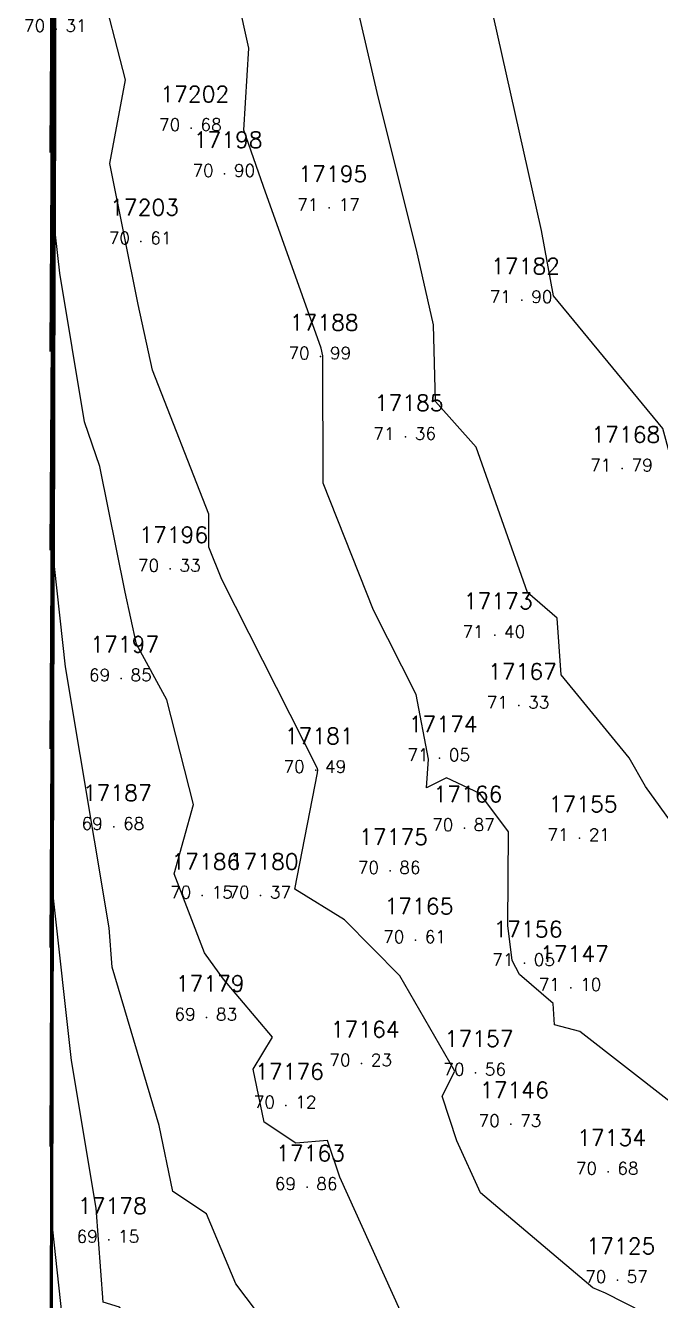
# Model space of a CAD drawing. Header units: millimetres. Extents: x 1412565 to 1412813, y 4931476 to 4931699.
# Drawn here: x 1412564.68 to 1412574.93, y 4931504.84 to 4931525.44 of the extents above; entities that cross this region are included whole.
import ezdxf
from ezdxf.enums import TextEntityAlignment as Align

# ---------------------------------------------------------------- set-up
doc = ezdxf.new("R2010")
doc.units = ezdxf.units.MM
for name, color, linetype in [('CIVIL', 50, 'Continuous'), ('CIVIL-DRAW', 80, 'Continuous'), ('CIVIL-NONAME', 130, 'Continuous'), ('CIVIL-TEXT', 240, 'Continuous'), ('CIVIL-Z', 50, 'Continuous'), ('Tcontours0', 7, 'Continuous'), ('Tcontours1', 7, 'Continuous'), ('Tcontours2', 7, 'Continuous')]:
    doc.layers.add(name, color=color, linetype=linetype)
doc.styles.add('CIVILCADMAIN', font='TXT.SHX')
doc.styles.get("Standard").update_dxf_attribs({"font": 'arial.ttf'})

# ---------------------------------------------------------------- blocks, each defined once
blk = doc.blocks.new('CIVIL-ZZ')
at = {"layer": 'CIVIL-DRAW'}
blk.add_point((0, 0), dxfattribs=at)
at = {"layer": 'CIVIL-NONAME'}
blk.add_attdef('NAME', text='', height=1.8, dxfattribs=at).set_placement((0, 2.1), align=Align.CENTER)
at = {"layer": 'CIVIL-TEXT', "flags": 8}
blk.add_attdef('TEXT', text='', height=2, dxfattribs=at).set_placement((0.2, -3.3), align=Align.CENTER)
at = {"layer": 'CIVIL-Z'}
blk.add_attdef('Z1', text='', height=1.6, dxfattribs=at).set_placement((-0.75, -0.225), align=Align.RIGHT)
blk.add_attdef('Z2', (0.75, -0.225), '', height=1.6, dxfattribs=at)

msp = doc.modelspace()

# ---------------------------------------------------------------- linework, layer by layer
at = {"layer": 'Tcontours0'}
for points, elevation in [([(1412565.072, 4931504.118), (1412565.084, 4931506.267), (1412565.175, 4931550.11)], 65), ([(1412570.961, 4931504.158), (1412569.749, 4931506.834), (1412569.553, 4931507.427), (1412569.037, 4931507.381), (1412568.526, 4931507.722), (1412568.35, 4931508.578), (1412568.662, 4931509.096), (1412567.874, 4931510.03), (1412567.563, 4931510.457), (1412567.074, 4931511.734), (1412567.388, 4931512.853), (1412566.956, 4931514.543), (1412566.467, 4931515.443), (1412566.283, 4931516.283), (1412565.878, 4931518.311), (1412565.628, 4931519.037), (1412565.229, 4931521.437), (1412565.16, 4931522.057), (1412565.17, 4931526.824)], 70)]:
    msp.add_lwpolyline(points, dxfattribs=dict(at, elevation=elevation))
at = {"layer": 'Tcontours1'}
for points, elevation in [([(1412565.074, 4931516.962), (1412565.098, 4931521.177), (1412565.177, 4931559.425)], 63), ([(1412565.073, 4931510.54), (1412565.091, 4931513.722), (1412565.176, 4931554.768)], 64), ([(1412565.071, 4931497.696), (1412565.077, 4931498.812), (1412565.174, 4931545.453)], 66), ([(1412565.07, 4931491.274), (1412565.071, 4931491.356), (1412565.173, 4931540.796)], 67), ([(1412568.99, 4931491.357), (1412568.296, 4931492.727), (1412567.822, 4931492.786), (1412567.258, 4931494.277), (1412567.318, 4931494.808), (1412567.146, 4931495.479), (1412566.812, 4931495.658), (1412566.456, 4931496.131), (1412565.824, 4931498.526), (1412565.442, 4931498.077), (1412565.41, 4931497.78), (1412565.098, 4931500.621), (1412565.172, 4931536.138)], 68), ([(1412573.301, 4931490.871), (1412571.64, 4931492.87), (1412571.546, 4931496.852), (1412571.738, 4931497.225), (1412571.247, 4931498.386), (1412570.832, 4931499.137), (1412568.49, 4931500.455), (1412568.315, 4931500.635), (1412568.289, 4931500.793), (1412568.176, 4931502.11), (1412566.195, 4931504.731), (1412565.93, 4931504.813), (1412565.814, 4931506.334), (1412565.417, 4931508.718), (1412565.129, 4931511.339), (1412565.171, 4931531.481)], 69), ([(1412565.075, 4931523.384), (1412565.104, 4931528.632)], 62), ([(1412575.084, 4931508.051), (1412573.623, 4931509.183), (1412573.218, 4931509.295), (1412573.195, 4931509.636), (1412572.649, 4931510.109), (1412572.53, 4931510.332), (1412572.461, 4931510.896), (1412572.471, 4931512.409), (1412572.009, 4931513.03), (1412571.471, 4931513.286), (1412571.149, 4931513.121), (1412571.181, 4931513.583), (1412570.98, 4931514.632), (1412570.291, 4931515.99), (1412569.482, 4931518.046), (1412569.477, 4931520.055), (1412569.476, 4931520.1), (1412569.448, 4931520.223), (1412568.516, 4931522.836), (1412568.199, 4931523.746), (1412568.281, 4931525.073), (1412567.772, 4931527.389)], 71), ([(1412587.357, 4931504.87), (1412585.867, 4931505.9), (1412584.151, 4931508.044), (1412583.774, 4931507.732), (1412583.249, 4931507.386), (1412582.678, 4931508.303), (1412581.649, 4931509.964), (1412580.2, 4931510.394), (1412580.185, 4931510.689), (1412579.214, 4931510.847), (1412576.525, 4931514.573), (1412575.799, 4931515.845), (1412575.333, 4931516.415), (1412575.219, 4931517.998), (1412574.965, 4931518.925), (1412573.198, 4931521.069), (1412573.004, 4931522.124), (1412572.085, 4931526.241)], 72)]:
    msp.add_lwpolyline(points, dxfattribs=dict(at, elevation=elevation))
at = {"layer": 'Tcontours2'}
for points, elevation in [([(1412565.075, 4931520.173), (1412565.101, 4931524.905), (1412565.177, 4931561.753)], 62.5), ([(1412565.074, 4931513.751), (1412565.094, 4931517.45), (1412565.176, 4931557.096)], 63.5), ([(1412565.073, 4931507.329), (1412565.087, 4931509.994), (1412565.176, 4931552.439)], 64.5), ([(1412565.072, 4931500.907), (1412565.081, 4931502.539), (1412565.175, 4931547.782)], 65.5), ([(1412565.071, 4931494.485), (1412565.074, 4931495.084), (1412565.174, 4931543.124)], 66.5), ([(1412569.69, 4931477.202), (1412569.528, 4931477.54), (1412569.481, 4931479.408), (1412569.487, 4931480.697), (1412569.055, 4931481.776), (1412568.877, 4931482.413), (1412568.624, 4931483.309), (1412568.165, 4931484.946), (1412568.01, 4931485.449), (1412568.075, 4931485.505), (1412567.951, 4931488.417), (1412567.558, 4931489.406), (1412567.157, 4931491.283), (1412566.867, 4931491.553), (1412566.555, 4931492.407), (1412565.816, 4931493.841), (1412565.582, 4931494.152), (1412565.408, 4931494.811), (1412565.303, 4931494.688), (1412565.225, 4931493.965), (1412565.083, 4931495.262), (1412565.173, 4931538.467)], 67.5), ([(1412570.89, 4931491.163), (1412569.717, 4931493.432), (1412569.079, 4931494.93), (1412568.78, 4931494.947), (1412568.837, 4931495.459), (1412568.777, 4931495.694), (1412568.42, 4931498.35), (1412566.997, 4931499.812), (1412566.78, 4931501.1), (1412565.63, 4931501.457), (1412565.603, 4931501.808), (1412565.512, 4931502.358), (1412565.114, 4931505.98), (1412565.172, 4931533.81)], 68.5), ([(1412575.444, 4931492.647), (1412575.244, 4931492.99), (1412574.048, 4931494.095), (1412573.702, 4931494.293), (1412573.68, 4931495.212), (1412574.438, 4931496.681), (1412574.146, 4931497.372), (1412572.687, 4931499.699), (1412571.643, 4931500.506), (1412570.49, 4931501.116), (1412569.64, 4931502.32), (1412569.572, 4931503.12), (1412568.07, 4931505.107), (1412567.597, 4931506.239), (1412567.052, 4931506.603), (1412566.833, 4931507.668), (1412566.073, 4931510.225), (1412566.024, 4931510.861), (1412565.323, 4931515.077), (1412565.145, 4931516.698), (1412565.171, 4931529.152)], 69.5), ([(1412581.398, 4931504.631), (1412580.854, 4931505.82), (1412580.11, 4931506.968), (1412579.955, 4931507.44), (1412578.914, 4931508.229), (1412577.137, 4931509.382), (1412575.965, 4931511.369), (1412574.686, 4931513.141), (1412574.42, 4931513.607), (1412573.323, 4931514.949), (1412573.257, 4931515.865), (1412572.778, 4931516.28), (1412571.95, 4931518.624), (1412571.297, 4931519.363), (1412571.261, 4931520.6), (1412570.986, 4931521.816), (1412570.37, 4931524.285), (1412569.806, 4931526.732)], 71.5), ([(1412574.661, 4931504.638), (1412574.04, 4931504.959), (1412573.833, 4931505.042), (1412572.022, 4931506.577), (1412571.64, 4931507.42), (1412571.401, 4931508.141), (1412571.605, 4931508.547), (1412570.718, 4931510.084), (1412569.824, 4931510.99), (1412569.024, 4931511.486), (1412569.392, 4931513.366), (1412569.396, 4931513.413), (1412569.392, 4931513.434), (1412567.843, 4931516.49), (1412567.637, 4931517.012), (1412567.636, 4931517.543), (1412566.725, 4931519.872), (1412566.494, 4931520.928), (1412566.038, 4931523.208), (1412566.289, 4931524.558), (1412565.867, 4931526.211)], 70.5)]:
    msp.add_lwpolyline(points, dxfattribs=dict(at, elevation=elevation))

# ---------------------------------------------------------------- block references
at = {"layer": 'CIVIL'}
ref = msp.add_blockref('CIVIL-ZZ', (1412565.17, 4931525.38, 70.31), dxfattribs=dict(at, xscale=0.2, yscale=0.2))
ref.add_attrib('Z2', '31', (1412565.32, 4931525.335), dxfattribs={"layer": 'CIVIL-Z', "height": 0.2, "style": 'CIVILCADMAIN'})
ref.add_attrib('Z1', '70', (1412564.65, 4931525.335), dxfattribs={"layer": 'CIVIL-Z', "height": 0.2, "style": 'CIVILCADMAIN'})
ref.add_attrib('NAME', '17207', (1412564.67, 4931525.8), dxfattribs={"layer": 'CIVIL-NONAME', "height": 0.26, "style": 'CIVILCADMAIN'})
ref = msp.add_blockref('CIVIL-ZZ', (1412567.35, 4931523.78, 70.68), dxfattribs=dict(at, xscale=0.2, yscale=0.2))
ref.add_attrib('Z2', '68', (1412567.5, 4931523.735), dxfattribs={"layer": 'CIVIL-Z', "height": 0.2, "style": 'CIVILCADMAIN'})
ref.add_attrib('Z1', '70', (1412566.83, 4931523.735), dxfattribs={"layer": 'CIVIL-Z', "height": 0.2, "style": 'CIVILCADMAIN'})
ref.add_attrib('NAME', '17202', (1412566.85, 4931524.2), dxfattribs={"layer": 'CIVIL-NONAME', "height": 0.26, "style": 'CIVILCADMAIN'})
ref = msp.add_blockref('CIVIL-ZZ', (1412567.89, 4931523.04, 70.9), dxfattribs=dict(at, xscale=0.2, yscale=0.2))
ref.add_attrib('Z2', '90', (1412568.04, 4931522.995), dxfattribs={"layer": 'CIVIL-Z', "height": 0.2, "style": 'CIVILCADMAIN'})
ref.add_attrib('Z1', '70', (1412567.37, 4931522.995), dxfattribs={"layer": 'CIVIL-Z', "height": 0.2, "style": 'CIVILCADMAIN'})
ref.add_attrib('NAME', '17198', (1412567.39, 4931523.46), dxfattribs={"layer": 'CIVIL-NONAME', "height": 0.26, "style": 'CIVILCADMAIN'})
ref = msp.add_blockref('CIVIL-ZZ', (1412569.58, 4931522.49, 71.17), dxfattribs=dict(at, xscale=0.2, yscale=0.2))
ref.add_attrib('Z2', '17', (1412569.73, 4931522.445), dxfattribs={"layer": 'CIVIL-Z', "height": 0.2, "style": 'CIVILCADMAIN'})
ref.add_attrib('Z1', '71', (1412569.06, 4931522.445), dxfattribs={"layer": 'CIVIL-Z', "height": 0.2, "style": 'CIVILCADMAIN'})
ref.add_attrib('NAME', '17195', (1412569.08, 4931522.91), dxfattribs={"layer": 'CIVIL-NONAME', "height": 0.26, "style": 'CIVILCADMAIN'})
ref = msp.add_blockref('CIVIL-ZZ', (1412566.54, 4931521.95, 70.61), dxfattribs=dict(at, xscale=0.2, yscale=0.2))
ref.add_attrib('Z2', '61', (1412566.69, 4931521.905), dxfattribs={"layer": 'CIVIL-Z', "height": 0.2, "style": 'CIVILCADMAIN'})
ref.add_attrib('Z1', '70', (1412566.02, 4931521.905), dxfattribs={"layer": 'CIVIL-Z', "height": 0.2, "style": 'CIVILCADMAIN'})
ref.add_attrib('NAME', '17203', (1412566.04, 4931522.37), dxfattribs={"layer": 'CIVIL-NONAME', "height": 0.26, "style": 'CIVILCADMAIN'})
ref = msp.add_blockref('CIVIL-ZZ', (1412572.69, 4931521, 71.9), dxfattribs=dict(at, xscale=0.2, yscale=0.2))
ref.add_attrib('Z2', '90', (1412572.84, 4931520.955), dxfattribs={"layer": 'CIVIL-Z', "height": 0.2, "style": 'CIVILCADMAIN'})
ref.add_attrib('Z1', '71', (1412572.17, 4931520.955), dxfattribs={"layer": 'CIVIL-Z', "height": 0.2, "style": 'CIVILCADMAIN'})
ref.add_attrib('NAME', '17182', (1412572.19, 4931521.42), dxfattribs={"layer": 'CIVIL-NONAME', "height": 0.26, "style": 'CIVILCADMAIN'})
ref = msp.add_blockref('CIVIL-ZZ', (1412569.44, 4931520.09, 70.99), dxfattribs=dict(at, xscale=0.2, yscale=0.2))
ref.add_attrib('Z2', '99', (1412569.59, 4931520.045), dxfattribs={"layer": 'CIVIL-Z', "height": 0.2, "style": 'CIVILCADMAIN'})
ref.add_attrib('Z1', '70', (1412568.92, 4931520.045), dxfattribs={"layer": 'CIVIL-Z', "height": 0.2, "style": 'CIVILCADMAIN'})
ref.add_attrib('NAME', '17188', (1412568.94, 4931520.51), dxfattribs={"layer": 'CIVIL-NONAME', "height": 0.26, "style": 'CIVILCADMAIN'})
ref = msp.add_blockref('CIVIL-ZZ', (1412570.81, 4931518.79, 71.36), dxfattribs=dict(at, xscale=0.2, yscale=0.2))
ref.add_attrib('Z2', '36', (1412570.96, 4931518.745), dxfattribs={"layer": 'CIVIL-Z', "height": 0.2, "style": 'CIVILCADMAIN'})
ref.add_attrib('Z1', '71', (1412570.29, 4931518.745), dxfattribs={"layer": 'CIVIL-Z', "height": 0.2, "style": 'CIVILCADMAIN'})
ref.add_attrib('NAME', '17185', (1412570.31, 4931519.21), dxfattribs={"layer": 'CIVIL-NONAME', "height": 0.26, "style": 'CIVILCADMAIN'})
ref = msp.add_blockref('CIVIL-ZZ', (1412574.31, 4931518.28, 71.79), dxfattribs=dict(at, xscale=0.2, yscale=0.2))
ref.add_attrib('Z2', '79', (1412574.46, 4931518.235), dxfattribs={"layer": 'CIVIL-Z', "height": 0.2, "style": 'CIVILCADMAIN'})
ref.add_attrib('Z1', '71', (1412573.79, 4931518.235), dxfattribs={"layer": 'CIVIL-Z', "height": 0.2, "style": 'CIVILCADMAIN'})
ref.add_attrib('NAME', '17168', (1412573.81, 4931518.7), dxfattribs={"layer": 'CIVIL-NONAME', "height": 0.26, "style": 'CIVILCADMAIN'})
ref = msp.add_blockref('CIVIL-ZZ', (1412567.01, 4931516.66, 70.33), dxfattribs=dict(at, xscale=0.2, yscale=0.2))
ref.add_attrib('Z2', '33', (1412567.16, 4931516.615), dxfattribs={"layer": 'CIVIL-Z', "height": 0.2, "style": 'CIVILCADMAIN'})
ref.add_attrib('Z1', '70', (1412566.49, 4931516.615), dxfattribs={"layer": 'CIVIL-Z', "height": 0.2, "style": 'CIVILCADMAIN'})
ref.add_attrib('NAME', '17196', (1412566.51, 4931517.08), dxfattribs={"layer": 'CIVIL-NONAME', "height": 0.26, "style": 'CIVILCADMAIN'})
ref = msp.add_blockref('CIVIL-ZZ', (1412572.25, 4931515.59, 71.4), dxfattribs=dict(at, xscale=0.2, yscale=0.2))
ref.add_attrib('Z2', '40', (1412572.4, 4931515.545), dxfattribs={"layer": 'CIVIL-Z', "height": 0.2, "style": 'CIVILCADMAIN'})
ref.add_attrib('Z1', '71', (1412571.73, 4931515.545), dxfattribs={"layer": 'CIVIL-Z', "height": 0.2, "style": 'CIVILCADMAIN'})
ref.add_attrib('NAME', '17173', (1412571.75, 4931516.01), dxfattribs={"layer": 'CIVIL-NONAME', "height": 0.26, "style": 'CIVILCADMAIN'})
ref = msp.add_blockref('CIVIL-ZZ', (1412566.22, 4931514.89, 69.85), dxfattribs=dict(at, xscale=0.2, yscale=0.2))
ref.add_attrib('Z2', '85', (1412566.37, 4931514.845), dxfattribs={"layer": 'CIVIL-Z', "height": 0.2, "style": 'CIVILCADMAIN'})
ref.add_attrib('Z1', '69', (1412565.7, 4931514.845), dxfattribs={"layer": 'CIVIL-Z', "height": 0.2, "style": 'CIVILCADMAIN'})
ref.add_attrib('NAME', '17197', (1412565.72, 4931515.31), dxfattribs={"layer": 'CIVIL-NONAME', "height": 0.26, "style": 'CIVILCADMAIN'})
ref = msp.add_blockref('CIVIL-ZZ', (1412572.64, 4931514.45, 71.33), dxfattribs=dict(at, xscale=0.2, yscale=0.2))
ref.add_attrib('Z2', '33', (1412572.79, 4931514.405), dxfattribs={"layer": 'CIVIL-Z', "height": 0.2, "style": 'CIVILCADMAIN'})
ref.add_attrib('Z1', '71', (1412572.12, 4931514.405), dxfattribs={"layer": 'CIVIL-Z', "height": 0.2, "style": 'CIVILCADMAIN'})
ref.add_attrib('NAME', '17167', (1412572.14, 4931514.87), dxfattribs={"layer": 'CIVIL-NONAME', "height": 0.26, "style": 'CIVILCADMAIN'})
ref = msp.add_blockref('CIVIL-ZZ', (1412571.36, 4931513.6, 71.05), dxfattribs=dict(at, xscale=0.2, yscale=0.2))
ref.add_attrib('Z2', '05', (1412571.51, 4931513.555), dxfattribs={"layer": 'CIVIL-Z', "height": 0.2, "style": 'CIVILCADMAIN'})
ref.add_attrib('Z1', '71', (1412570.84, 4931513.555), dxfattribs={"layer": 'CIVIL-Z', "height": 0.2, "style": 'CIVILCADMAIN'})
ref.add_attrib('NAME', '17174', (1412570.86, 4931514.02), dxfattribs={"layer": 'CIVIL-NONAME', "height": 0.26, "style": 'CIVILCADMAIN'})
ref = msp.add_blockref('CIVIL-ZZ', (1412569.36, 4931513.41, 70.49), dxfattribs=dict(at, xscale=0.2, yscale=0.2))
ref.add_attrib('Z2', '49', (1412569.51, 4931513.365), dxfattribs={"layer": 'CIVIL-Z', "height": 0.2, "style": 'CIVILCADMAIN'})
ref.add_attrib('Z1', '70', (1412568.84, 4931513.365), dxfattribs={"layer": 'CIVIL-Z', "height": 0.2, "style": 'CIVILCADMAIN'})
ref.add_attrib('NAME', '17181', (1412568.86, 4931513.83), dxfattribs={"layer": 'CIVIL-NONAME', "height": 0.26, "style": 'CIVILCADMAIN'})
ref = msp.add_blockref('CIVIL-ZZ', (1412566.1, 4931512.49, 69.68), dxfattribs=dict(at, xscale=0.2, yscale=0.2))
ref.add_attrib('Z2', '68', (1412566.25, 4931512.445), dxfattribs={"layer": 'CIVIL-Z', "height": 0.2, "style": 'CIVILCADMAIN'})
ref.add_attrib('Z1', '69', (1412565.58, 4931512.445), dxfattribs={"layer": 'CIVIL-Z', "height": 0.2, "style": 'CIVILCADMAIN'})
ref.add_attrib('NAME', '17187', (1412565.6, 4931512.91), dxfattribs={"layer": 'CIVIL-NONAME', "height": 0.26, "style": 'CIVILCADMAIN'})
ref = msp.add_blockref('CIVIL-ZZ', (1412571.76, 4931512.47, 70.87), dxfattribs=dict(at, xscale=0.2, yscale=0.2))
ref.add_attrib('Z2', '87', (1412571.91, 4931512.425), dxfattribs={"layer": 'CIVIL-Z', "height": 0.2, "style": 'CIVILCADMAIN'})
ref.add_attrib('Z1', '70', (1412571.24, 4931512.425), dxfattribs={"layer": 'CIVIL-Z', "height": 0.2, "style": 'CIVILCADMAIN'})
ref.add_attrib('NAME', '17166', (1412571.26, 4931512.89), dxfattribs={"layer": 'CIVIL-NONAME', "height": 0.26, "style": 'CIVILCADMAIN'})
ref = msp.add_blockref('CIVIL-ZZ', (1412573.62, 4931512.31, 71.21), dxfattribs=dict(at, xscale=0.2, yscale=0.2))
ref.add_attrib('Z2', '21', (1412573.77, 4931512.265), dxfattribs={"layer": 'CIVIL-Z', "height": 0.2, "style": 'CIVILCADMAIN'})
ref.add_attrib('Z1', '71', (1412573.1, 4931512.265), dxfattribs={"layer": 'CIVIL-Z', "height": 0.2, "style": 'CIVILCADMAIN'})
ref.add_attrib('NAME', '17155', (1412573.12, 4931512.73), dxfattribs={"layer": 'CIVIL-NONAME', "height": 0.26, "style": 'CIVILCADMAIN'})
ref = msp.add_blockref('CIVIL-ZZ', (1412570.56, 4931511.78, 70.86), dxfattribs=dict(at, xscale=0.2, yscale=0.2))
ref.add_attrib('Z2', '86', (1412570.71, 4931511.735), dxfattribs={"layer": 'CIVIL-Z', "height": 0.2, "style": 'CIVILCADMAIN'})
ref.add_attrib('Z1', '70', (1412570.04, 4931511.735), dxfattribs={"layer": 'CIVIL-Z', "height": 0.2, "style": 'CIVILCADMAIN'})
ref.add_attrib('NAME', '17175', (1412570.06, 4931512.2), dxfattribs={"layer": 'CIVIL-NONAME', "height": 0.26, "style": 'CIVILCADMAIN'})
ref = msp.add_blockref('CIVIL-ZZ', (1412567.53, 4931511.38, 70.15), dxfattribs=dict(at, xscale=0.2, yscale=0.2))
ref.add_attrib('Z2', '15', (1412567.68, 4931511.335), dxfattribs={"layer": 'CIVIL-Z', "height": 0.2, "style": 'CIVILCADMAIN'})
ref.add_attrib('Z1', '70', (1412567.01, 4931511.335), dxfattribs={"layer": 'CIVIL-Z', "height": 0.2, "style": 'CIVILCADMAIN'})
ref.add_attrib('NAME', '17186', (1412567.03, 4931511.8), dxfattribs={"layer": 'CIVIL-NONAME', "height": 0.26, "style": 'CIVILCADMAIN'})
ref = msp.add_blockref('CIVIL-ZZ', (1412568.47, 4931511.38, 70.37), dxfattribs=dict(at, xscale=0.2, yscale=0.2))
ref.add_attrib('Z2', '37', (1412568.62, 4931511.335), dxfattribs={"layer": 'CIVIL-Z', "height": 0.2, "style": 'CIVILCADMAIN'})
ref.add_attrib('Z1', '70', (1412567.95, 4931511.335), dxfattribs={"layer": 'CIVIL-Z', "height": 0.2, "style": 'CIVILCADMAIN'})
ref.add_attrib('NAME', '17180', (1412567.97, 4931511.8), dxfattribs={"layer": 'CIVIL-NONAME', "height": 0.26, "style": 'CIVILCADMAIN'})
ref = msp.add_blockref('CIVIL-ZZ', (1412570.97, 4931510.66, 70.61), dxfattribs=dict(at, xscale=0.2, yscale=0.2))
ref.add_attrib('Z2', '61', (1412571.12, 4931510.615), dxfattribs={"layer": 'CIVIL-Z', "height": 0.2, "style": 'CIVILCADMAIN'})
ref.add_attrib('Z1', '70', (1412570.45, 4931510.615), dxfattribs={"layer": 'CIVIL-Z', "height": 0.2, "style": 'CIVILCADMAIN'})
ref.add_attrib('NAME', '17165', (1412570.47, 4931511.08), dxfattribs={"layer": 'CIVIL-NONAME', "height": 0.26, "style": 'CIVILCADMAIN'})
ref = msp.add_blockref('CIVIL-ZZ', (1412572.73, 4931510.29, 71.05), dxfattribs=dict(at, xscale=0.2, yscale=0.2))
ref.add_attrib('Z2', '05', (1412572.88, 4931510.245), dxfattribs={"layer": 'CIVIL-Z', "height": 0.2, "style": 'CIVILCADMAIN'})
ref.add_attrib('Z1', '71', (1412572.21, 4931510.245), dxfattribs={"layer": 'CIVIL-Z', "height": 0.2, "style": 'CIVILCADMAIN'})
ref.add_attrib('NAME', '17156', (1412572.23, 4931510.71), dxfattribs={"layer": 'CIVIL-NONAME', "height": 0.26, "style": 'CIVILCADMAIN'})
ref = msp.add_blockref('CIVIL-ZZ', (1412573.48, 4931509.89, 71.1), dxfattribs=dict(at, xscale=0.2, yscale=0.2))
ref.add_attrib('Z2', '10', (1412573.63, 4931509.845), dxfattribs={"layer": 'CIVIL-Z', "height": 0.2, "style": 'CIVILCADMAIN'})
ref.add_attrib('Z1', '71', (1412572.96, 4931509.845), dxfattribs={"layer": 'CIVIL-Z', "height": 0.2, "style": 'CIVILCADMAIN'})
ref.add_attrib('NAME', '17147', (1412572.98, 4931510.31), dxfattribs={"layer": 'CIVIL-NONAME', "height": 0.26, "style": 'CIVILCADMAIN'})
ref = msp.add_blockref('CIVIL-ZZ', (1412567.6, 4931509.41, 69.83), dxfattribs=dict(at, xscale=0.2, yscale=0.2))
ref.add_attrib('Z2', '83', (1412567.75, 4931509.365), dxfattribs={"layer": 'CIVIL-Z', "height": 0.2, "style": 'CIVILCADMAIN'})
ref.add_attrib('Z1', '69', (1412567.08, 4931509.365), dxfattribs={"layer": 'CIVIL-Z', "height": 0.2, "style": 'CIVILCADMAIN'})
ref.add_attrib('NAME', '17179', (1412567.1, 4931509.83), dxfattribs={"layer": 'CIVIL-NONAME', "height": 0.26, "style": 'CIVILCADMAIN'})
ref = msp.add_blockref('CIVIL-ZZ', (1412570.1, 4931508.67, 70.23), dxfattribs=dict(at, xscale=0.2, yscale=0.2))
ref.add_attrib('Z2', '23', (1412570.25, 4931508.625), dxfattribs={"layer": 'CIVIL-Z', "height": 0.2, "style": 'CIVILCADMAIN'})
ref.add_attrib('Z1', '70', (1412569.58, 4931508.625), dxfattribs={"layer": 'CIVIL-Z', "height": 0.2, "style": 'CIVILCADMAIN'})
ref.add_attrib('NAME', '17164', (1412569.6, 4931509.09), dxfattribs={"layer": 'CIVIL-NONAME', "height": 0.26, "style": 'CIVILCADMAIN'})
ref = msp.add_blockref('CIVIL-ZZ', (1412571.94, 4931508.52, 70.56), dxfattribs=dict(at, xscale=0.2, yscale=0.2))
ref.add_attrib('Z2', '56', (1412572.09, 4931508.475), dxfattribs={"layer": 'CIVIL-Z', "height": 0.2, "style": 'CIVILCADMAIN'})
ref.add_attrib('Z1', '70', (1412571.42, 4931508.475), dxfattribs={"layer": 'CIVIL-Z', "height": 0.2, "style": 'CIVILCADMAIN'})
ref.add_attrib('NAME', '17157', (1412571.44, 4931508.94), dxfattribs={"layer": 'CIVIL-NONAME', "height": 0.26, "style": 'CIVILCADMAIN'})
ref = msp.add_blockref('CIVIL-ZZ', (1412568.88, 4931507.99, 70.12), dxfattribs=dict(at, xscale=0.2, yscale=0.2))
ref.add_attrib('Z2', '12', (1412569.03, 4931507.945), dxfattribs={"layer": 'CIVIL-Z', "height": 0.2, "style": 'CIVILCADMAIN'})
ref.add_attrib('Z1', '70', (1412568.36, 4931507.945), dxfattribs={"layer": 'CIVIL-Z', "height": 0.2, "style": 'CIVILCADMAIN'})
ref.add_attrib('NAME', '17176', (1412568.38, 4931508.41), dxfattribs={"layer": 'CIVIL-NONAME', "height": 0.26, "style": 'CIVILCADMAIN'})
ref = msp.add_blockref('CIVIL-ZZ', (1412572.51, 4931507.69, 70.73), dxfattribs=dict(at, xscale=0.2, yscale=0.2))
ref.add_attrib('Z2', '73', (1412572.66, 4931507.645), dxfattribs={"layer": 'CIVIL-Z', "height": 0.2, "style": 'CIVILCADMAIN'})
ref.add_attrib('Z1', '70', (1412571.99, 4931507.645), dxfattribs={"layer": 'CIVIL-Z', "height": 0.2, "style": 'CIVILCADMAIN'})
ref.add_attrib('NAME', '17146', (1412572.01, 4931508.11), dxfattribs={"layer": 'CIVIL-NONAME', "height": 0.26, "style": 'CIVILCADMAIN'})
ref = msp.add_blockref('CIVIL-ZZ', (1412574.08, 4931506.92, 70.68), dxfattribs=dict(at, xscale=0.2, yscale=0.2))
ref.add_attrib('Z2', '68', (1412574.23, 4931506.875), dxfattribs={"layer": 'CIVIL-Z', "height": 0.2, "style": 'CIVILCADMAIN'})
ref.add_attrib('Z1', '70', (1412573.56, 4931506.875), dxfattribs={"layer": 'CIVIL-Z', "height": 0.2, "style": 'CIVILCADMAIN'})
ref.add_attrib('NAME', '17134', (1412573.58, 4931507.34), dxfattribs={"layer": 'CIVIL-NONAME', "height": 0.26, "style": 'CIVILCADMAIN'})
ref = msp.add_blockref('CIVIL-ZZ', (1412569.22, 4931506.67, 69.86), dxfattribs=dict(at, xscale=0.2, yscale=0.2))
ref.add_attrib('Z2', '86', (1412569.37, 4931506.625), dxfattribs={"layer": 'CIVIL-Z', "height": 0.2, "style": 'CIVILCADMAIN'})
ref.add_attrib('Z1', '69', (1412568.7, 4931506.625), dxfattribs={"layer": 'CIVIL-Z', "height": 0.2, "style": 'CIVILCADMAIN'})
ref.add_attrib('NAME', '17163', (1412568.72, 4931507.09), dxfattribs={"layer": 'CIVIL-NONAME', "height": 0.26, "style": 'CIVILCADMAIN'})
ref = msp.add_blockref('CIVIL-ZZ', (1412566.02, 4931505.82, 69.15), dxfattribs=dict(at, xscale=0.2, yscale=0.2))
ref.add_attrib('Z2', '15', (1412566.17, 4931505.775), dxfattribs={"layer": 'CIVIL-Z', "height": 0.2, "style": 'CIVILCADMAIN'})
ref.add_attrib('Z1', '69', (1412565.5, 4931505.775), dxfattribs={"layer": 'CIVIL-Z', "height": 0.2, "style": 'CIVILCADMAIN'})
ref.add_attrib('NAME', '17178', (1412565.52, 4931506.24), dxfattribs={"layer": 'CIVIL-NONAME', "height": 0.26, "style": 'CIVILCADMAIN'})
ref = msp.add_blockref('CIVIL-ZZ', (1412574.23, 4931505.17, 70.57), dxfattribs=dict(at, xscale=0.2, yscale=0.2))
ref.add_attrib('Z2', '57', (1412574.38, 4931505.125), dxfattribs={"layer": 'CIVIL-Z', "height": 0.2, "style": 'CIVILCADMAIN'})
ref.add_attrib('Z1', '70', (1412573.71, 4931505.125), dxfattribs={"layer": 'CIVIL-Z', "height": 0.2, "style": 'CIVILCADMAIN'})
ref.add_attrib('NAME', '17125', (1412573.73, 4931505.59), dxfattribs={"layer": 'CIVIL-NONAME', "height": 0.26, "style": 'CIVILCADMAIN'})

doc.saveas('drawing.dxf')
